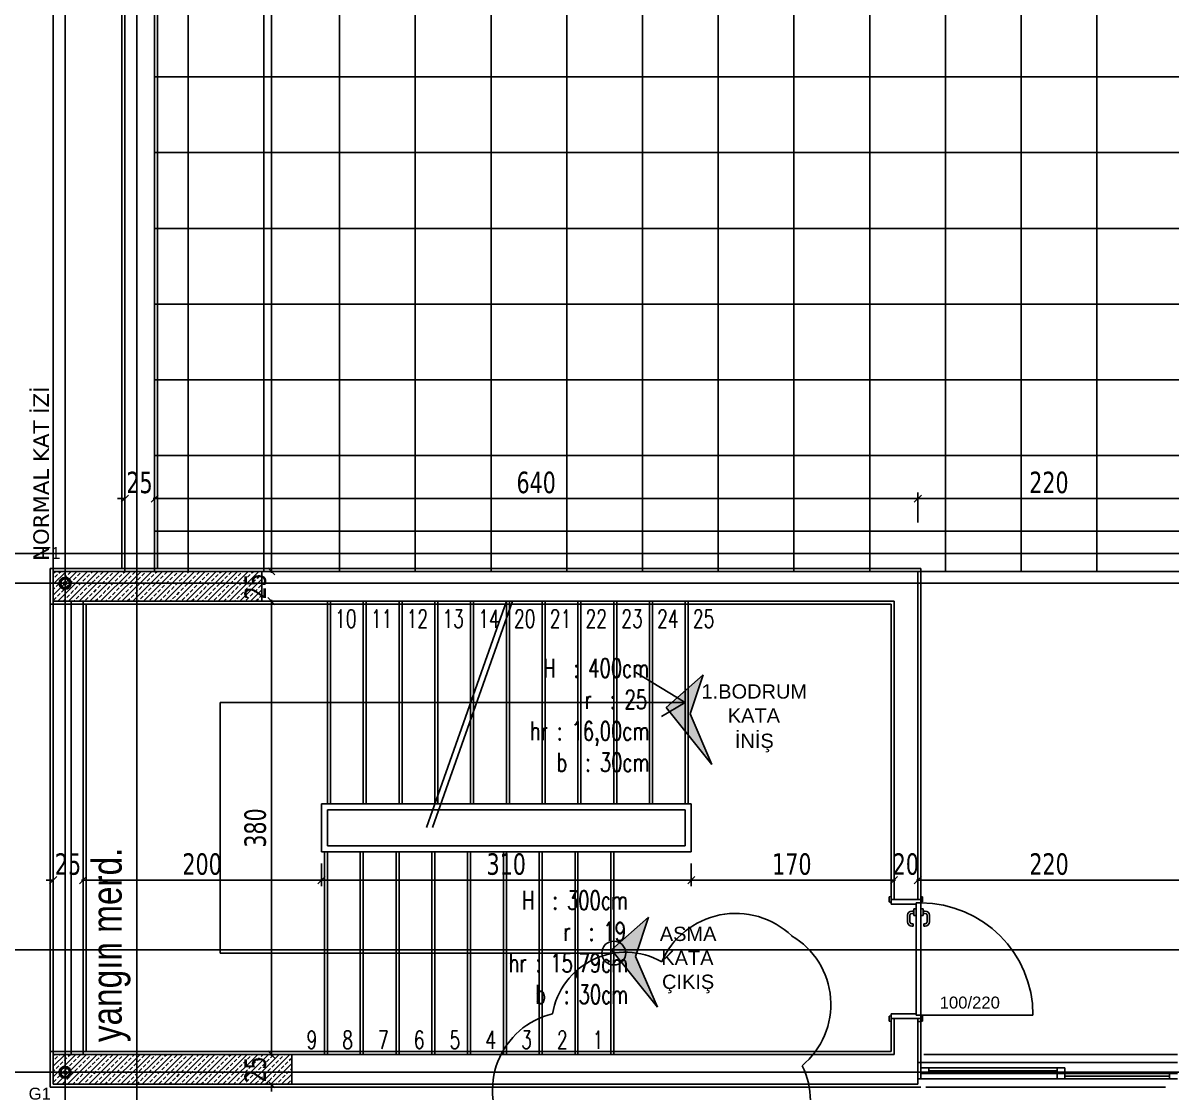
# Model space of a CAD drawing. Header units: millimetres. Extents: x 43168.9 to 43194.6, y -25545.1 to -25543.4.
# Drawn here: x 43171.5268 to 43171.7193, y -25544.5522 to -25544.373 of the extents above; entities that cross this region are included whole.
import ezdxf
from ezdxf.enums import TextEntityAlignment as Align

# ---------------------------------------------------------------- set-up
doc = ezdxf.new("R2010")
doc.units = ezdxf.units.MM
doc.header["$LTSCALE"] = 200
for name, pattern in [('DASHDOT', [1, 0.5, -0.25, 0, -0.25]), ('DASHDOT2', [0.5, 0.25, -0.125, 0, -0.125]), ('DOT2', [0.125, 0, -0.125]), ('HIDDEN2', [0.1875, 0.125, -0.0625])]:
    doc.linetypes.add(name, pattern=pattern)
for name, color, linetype in [('aks_sgh', 5, 'DASHDOT2'), ('cam_sgh', 1, 'Continuous'), ('dograma_sgh', 43, 'Continuous'), ('duv_sgh', 4, 'Continuous'), ('gor-3_sgh', 191, 'Continuous'), ('gor-4_sgh', 17, 'Continuous'), ('izd-alt_sgh', 8, 'HIDDEN2'), ('izd.tas.ust_sgh', 213, 'DOT2'), ('kesitcizgisi_sgh', 22, 'Continuous'), ('kolon-b.a_sgh', 6, 'Continuous'), ('merdi_sgh', 3, 'Continuous'), ('olcuic_sgh', 183, 'Continuous'), ('poz_sgh', 12, 'Continuous'), ('sembol_sgh', 8, 'Continuous'), ('siva_sgh', 145, 'Continuous'), ('tarama-betonarme_sgh', 223, 'Continuous'), ('tarama-zemin_sgh', 197, 'Continuous'), ('yazi-genel_sgh', 7, 'Continuous'), ('yazi-mahal_sgh', 12, 'Continuous'), ('yazi-merdi_sgh', 9, 'Continuous')]:
    doc.layers.add(name, color=color, linetype=linetype)
doc.styles.add('1-200', font='arial.ttf', dxfattribs={"height": 60})
doc.styles.add('dim', font='VERDANA.TTF', dxfattribs={"width": 0.7})
doc.styles.add('text1', font='VERDANA.TTF')
doc.styles.add('text2', font='arial.ttf')
doc.styles.add('text3', font='simplex8.shx', dxfattribs={"width": 0.7})

msp = doc.modelspace()

# ---------------------------------------------------------------- hatches: boundary and pattern name
h = msp.add_hatch(color=256)
edge = h.paths.add_edge_path()
edge.add_arc((43171.53388, -25544.46692), 0.001, 0, 360)
edge = h.paths.add_edge_path(flags=16)
edge.add_arc((43171.53388, -25544.46692), 0.00075, 0, 360)
for points in [[(43171.64086, -25544.48227), (43171.63465, -25544.48775), (43171.64234, -25544.49732), (43171.63867, -25544.48883)], [(43171.6317, -25544.52291), (43171.62549, -25544.52839), (43171.63319, -25544.53797), (43171.62952, -25544.52947)]]:
    msp.add_hatch(color=251).paths.add_polyline_path(points)
h = msp.add_hatch(color=256)
edge = h.paths.add_edge_path()
edge.add_arc((43171.53388, -25544.54892), 0.001, 0, 360)
edge = h.paths.add_edge_path(flags=16)
edge.add_arc((43171.53388, -25544.54892), 0.00075, 0, 360)

# ---------------------------------------------------------------- linework, layer by layer
at = {"color": 0, "linetype": 'ByBlock', "lineweight": -2}
for p, q in [((43171.54328, -25544.45331), (43171.54448, -25544.45211)), ((43171.54948, -25544.45211), (43171.54828, -25544.45331)), ((43171.54948, -25544.45211), (43171.54828, -25544.45331)), ((43171.67748, -25544.45211), (43171.67628, -25544.45331)), ((43171.67628, -25544.45331), (43171.67748, -25544.45211)), ((43171.56786, -25544.46432), (43171.56906, -25544.46552)), ((43171.56786, -25544.46432), (43171.56906, -25544.46552)), ((43171.53408, -25544.46672), (43171.53368, -25544.46672)), ((43171.53368, -25544.46672), (43171.53368, -25544.46712)), ((43171.53408, -25544.46712), (43171.53408, -25544.46672)), ((43171.53368, -25544.46712), (43171.53408, -25544.46712)), ((43171.53395, -25544.46685), (43171.53381, -25544.46699)), ((43171.53395, -25544.46699), (43171.53381, -25544.46685)), ((43171.56906, -25544.47052), (43171.56786, -25544.46932)), ((43171.56906, -25544.47052), (43171.56786, -25544.46932)), ((43171.53128, -25544.5173), (43171.53248, -25544.5161)), ((43171.53748, -25544.5161), (43171.53628, -25544.5173)), ((43171.53748, -25544.5161), (43171.53628, -25544.5173)), ((43171.57748, -25544.5161), (43171.57628, -25544.5173)), ((43171.57628, -25544.5173), (43171.57748, -25544.5161)), ((43171.63948, -25544.5161), (43171.63828, -25544.5173)), ((43171.63828, -25544.5173), (43171.63948, -25544.5161)), ((43171.67228, -25544.5173), (43171.67348, -25544.5161)), ((43171.67228, -25544.5173), (43171.67348, -25544.5161)), ((43171.67748, -25544.5161), (43171.67628, -25544.5173)), ((43171.67748, -25544.5161), (43171.67628, -25544.5173)), ((43171.56786, -25544.54532), (43171.56906, -25544.54652)), ((43171.56786, -25544.54532), (43171.56906, -25544.54652)), ((43171.53408, -25544.54872), (43171.53368, -25544.54872)), ((43171.53368, -25544.54872), (43171.53368, -25544.54912)), ((43171.53368, -25544.54912), (43171.53408, -25544.54912)), ((43171.53395, -25544.54885), (43171.53381, -25544.54899)), ((43171.53395, -25544.54899), (43171.53381, -25544.54885)), ((43171.53408, -25544.54912), (43171.53408, -25544.54872)), ((43171.56906, -25544.55152), (43171.56786, -25544.55032))]:
    msp.add_line(p, q, dxfattribs=at)
at = {"color": 0}
for p, q in [((43171.64086, -25544.48227), (43171.63465, -25544.48775)), ((43171.63867, -25544.48883), (43171.64086, -25544.48227)), ((43171.63465, -25544.48775), (43171.64234, -25544.49732)), ((43171.64234, -25544.49732), (43171.63867, -25544.48883)), ((43171.6317, -25544.52291), (43171.62549, -25544.52839)), ((43171.62952, -25544.52947), (43171.6317, -25544.52291)), ((43171.62549, -25544.52839), (43171.63319, -25544.53797)), ((43171.63319, -25544.53797), (43171.62952, -25544.52947))]:
    msp.add_line(p, q, dxfattribs=at)
at = {"color": 0, "linetype": 'Continuous', "lineweight": -2}
for centre, radius in [((43171.53388, -25544.46692), 0.001), ((43171.53388, -25544.46692), 0.00075), ((43171.53388, -25544.54892), 0.001), ((43171.53388, -25544.54892), 0.00075)]:
    msp.add_circle(centre, radius, dxfattribs=at)
for centre, radius, start, end in [((43171.64634, -25544.53584), 0.01357, 46.3055, 156.3055), ((43171.64895, -25544.53754), 0.01334, 309.5758, 59.5758), ((43171.62781, -25544.54116), 0.01238, 60.4544, 170.4544), ((43171.61869, -25544.55188), 0.01314, 103.6214, 213.6214), ((43171.64625, -25544.55361), 0.01261, 277.3445, 27.3445)]:
    msp.add_arc(centre, radius, start, end)
at = {"layer": 'aks_sgh'}
for p, q in [((43171.53388, -25543.74092), (43171.53388, -25544.60992)), ((43171.54588, -25543.74092), (43171.54588, -25544.60992)), ((43172.26688, -25544.46192), (43171.46488, -25544.46192)), ((43172.26688, -25544.46692), (43171.46488, -25544.46692)), ((43172.26688, -25544.54892), (43171.46488, -25544.54892))]:
    msp.add_line(p, q, dxfattribs=at)
at = {"layer": 'cam_sgh'}
for p, q in [((43171.70021, -25544.54868), (43171.6787, -25544.54868)), ((43171.71906, -25544.54956), (43171.70154, -25544.54956))]:
    msp.add_line(p, q, dxfattribs=at)
at = {"layer": 'dograma_sgh'}
for p, q in [((43171.67208, -25544.51952), (43171.67238, -25544.51942)), ((43171.67208, -25544.51952), (43171.67208, -25544.52032)), ((43171.67208, -25544.52032), (43171.67238, -25544.52042)), ((43171.67238, -25544.51942), (43171.67238, -25544.52042)), ((43171.67238, -25544.51992), (43171.67738, -25544.51992)), ((43171.67238, -25544.52072), (43171.67238, -25544.51992)), ((43171.67658, -25544.52072), (43171.67238, -25544.52072)), ((43171.67658, -25544.52052), (43171.67738, -25544.52052)), ((43171.67658, -25544.53932), (43171.67658, -25544.52052)), ((43171.67708, -25544.52052), (43171.67658, -25544.52052)), ((43171.67658, -25544.52052), (43171.67658, -25544.52072)), ((43171.67738, -25544.52052), (43171.67708, -25544.52052)), ((43171.67768, -25544.51952), (43171.67738, -25544.51942)), ((43171.67738, -25544.51942), (43171.67738, -25544.52042)), ((43171.67738, -25544.51992), (43171.67738, -25544.52052)), ((43171.67768, -25544.52032), (43171.67738, -25544.52042)), ((43171.67738, -25544.52052), (43171.67738, -25544.53932)), ((43171.67768, -25544.51952), (43171.67768, -25544.52032)), ((43171.67514, -25544.52371), (43171.67514, -25544.52257)), ((43171.67554, -25544.52257), (43171.67554, -25544.52371)), ((43171.67584, -25544.52187), (43171.67618, -25544.52187)), ((43171.67618, -25544.52227), (43171.67584, -25544.52227)), ((43171.67658, -25544.52152), (43171.67618, -25544.52152)), ((43171.67618, -25544.52152), (43171.67618, -25544.52262)), ((43171.67618, -25544.52262), (43171.67658, -25544.52262)), ((43171.67738, -25544.52152), (43171.67778, -25544.52152)), ((43171.67778, -25544.52262), (43171.67738, -25544.52262)), ((43171.67778, -25544.52152), (43171.67778, -25544.52262)), ((43171.67812, -25544.52187), (43171.67778, -25544.52187)), ((43171.67778, -25544.52227), (43171.67812, -25544.52227)), ((43171.67842, -25544.52257), (43171.67842, -25544.52371)), ((43171.67882, -25544.52371), (43171.67882, -25544.52257)), ((43171.67584, -25544.52401), (43171.67608, -25544.52401)), ((43171.67608, -25544.52441), (43171.67584, -25544.52441)), ((43171.67608, -25544.52401), (43171.67608, -25544.52441)), ((43171.67812, -25544.52401), (43171.67788, -25544.52401)), ((43171.67788, -25544.52401), (43171.67788, -25544.52441)), ((43171.67788, -25544.52441), (43171.67812, -25544.52441)), ((43171.67208, -25544.53952), (43171.67238, -25544.53942)), ((43171.67208, -25544.54032), (43171.67208, -25544.53952)), ((43171.67658, -25544.53912), (43171.67238, -25544.53912)), ((43171.67238, -25544.53912), (43171.67238, -25544.53992)), ((43171.67238, -25544.54042), (43171.67238, -25544.53942)), ((43171.67238, -25544.53992), (43171.67738, -25544.53992)), ((43171.67658, -25544.53932), (43171.67658, -25544.53912)), ((43171.67738, -25544.53932), (43171.67658, -25544.53932)), ((43171.67708, -25544.53932), (43171.67658, -25544.53932)), ((43171.67738, -25544.53932), (43171.67708, -25544.53932)), ((43171.67738, -25544.53992), (43171.67738, -25544.53932)), ((43171.67768, -25544.53952), (43171.67738, -25544.53942)), ((43171.67738, -25544.54042), (43171.67738, -25544.53942)), ((43171.67768, -25544.54032), (43171.67768, -25544.53952)), ((43171.67208, -25544.54032), (43171.67238, -25544.54042)), ((43171.67768, -25544.54032), (43171.67738, -25544.54042)), ((43171.67688, -25544.54728), (43171.67737, -25544.54728)), ((43171.67688, -25544.55001), (43171.67688, -25544.54728)), ((43171.67737, -25544.54728), (43171.67737, -25544.55001)), ((43171.6787, -25544.54819), (43171.67737, -25544.54819)), ((43171.67737, -25544.54819), (43171.67737, -25544.5491)), ((43171.67737, -25544.5491), (43171.6787, -25544.5491)), ((43171.6787, -25544.5491), (43171.6787, -25544.54819)), ((43171.70154, -25544.54819), (43171.70021, -25544.54819)), ((43171.70021, -25544.54819), (43171.70021, -25544.5491)), ((43171.70021, -25544.5491), (43171.70154, -25544.5491)), ((43171.70154, -25544.5491), (43171.70021, -25544.5491)), ((43171.70021, -25544.5491), (43171.70021, -25544.55001)), ((43171.70154, -25544.5491), (43171.70154, -25544.54819)), ((43171.70154, -25544.55001), (43171.70154, -25544.5491)), ((43171.72039, -25544.5491), (43171.71906, -25544.5491)), ((43171.71906, -25544.5491), (43171.71906, -25544.55001)), ((43171.67737, -25544.55001), (43171.67688, -25544.55001)), ((43171.70021, -25544.55001), (43171.70154, -25544.55001)), ((43171.71906, -25544.55001), (43171.72039, -25544.55001))]:
    msp.add_line(p, q, dxfattribs=at)
at = {"layer": 'dograma_sgh', "color": 145}
msp.add_line((43171.69618, -25544.53932), (43171.67738, -25544.53932), dxfattribs=at)
msp.add_arc((43171.67738, -25544.53932), 0.0188, 0, 90, dxfattribs=at)
at = {"layer": 'dograma_sgh'}
for centre, radius, start, end in [((43171.67584, -25544.52257), 0.0007, 90, 180), ((43171.67584, -25544.52257), 0.0003, 90, 180), ((43171.67812, -25544.52257), 0.0007, 360, 90), ((43171.67812, -25544.52257), 0.0003, 360, 90), ((43171.67584, -25544.52371), 0.0007, 180, 270), ((43171.67584, -25544.52371), 0.0003, 180, 270), ((43171.67812, -25544.52371), 0.0003, 270, 360), ((43171.67812, -25544.52371), 0.0007, 270, 360)]:
    msp.add_arc(centre, radius, start, end, dxfattribs=at)
at = {"layer": 'duv_sgh'}
for p, q in [((43171.54388, -25544.34992), (43171.54388, -25544.46492)), ((43171.54888, -25544.34992), (43171.54888, -25544.46492)), ((43171.53188, -25544.46992), (43171.53188, -25544.46492)), ((43171.67688, -25544.46492), (43171.53188, -25544.46492)), ((43171.67688, -25544.51992), (43171.67688, -25544.46492)), ((43171.53688, -25544.46992), (43171.53188, -25544.46992)), ((43171.67288, -25544.46992), (43171.53688, -25544.46992)), ((43171.67288, -25544.51992), (43171.67288, -25544.46992)), ((43171.67238, -25544.51992), (43171.67738, -25544.51992)), ((43171.67238, -25544.53992), (43171.67738, -25544.53992)), ((43171.67288, -25544.54592), (43171.67288, -25544.53992)), ((43171.67688, -25544.54592), (43171.67688, -25544.53992)), ((43171.53188, -25544.55092), (43171.53188, -25544.54592)), ((43171.53688, -25544.54592), (43171.53188, -25544.54592)), ((43171.67288, -25544.54592), (43171.53688, -25544.54592)), ((43171.67688, -25544.54592), (43171.67688, -25544.55092)), ((43171.67688, -25544.54592), (43171.67688, -25544.54592)), ((43171.67688, -25544.55092), (43171.53188, -25544.55092))]:
    msp.add_line(p, q, dxfattribs=at)
at = {"layer": 'gor-3_sgh'}
for p, q in [((43171.53138, -25544.54542), (43171.53138, -25544.47042)), ((43171.53738, -25544.54542), (43171.53738, -25544.47042))]:
    msp.add_line(p, q, dxfattribs=at)
at = {"layer": 'gor-4_sgh'}
for p, q in [((43171.53388, -25544.46992), (43171.53388, -25544.54592)), ((43171.53488, -25544.46992), (43171.53488, -25544.54592)), ((43171.67754, -25544.54728), (43171.72039, -25544.54728)), ((43171.67788, -25544.54592), (43171.72039, -25544.54592)), ((43171.70021, -25544.54819), (43171.6787, -25544.54819)), ((43171.70021, -25544.5491), (43171.6787, -25544.5491)), ((43171.71906, -25544.5491), (43171.70154, -25544.5491)), ((43171.70021, -25544.55001), (43171.67723, -25544.55001)), ((43171.71839, -25544.55142), (43171.67821, -25544.55142)), ((43171.71906, -25544.55001), (43171.70154, -25544.55001))]:
    msp.add_line(p, q, dxfattribs=at)
at = {"layer": 'izd-alt_sgh'}
for p, q in [((43171.53188, -25544.46992), (43171.53188, -25544.54592)), ((43171.53688, -25544.46992), (43171.53688, -25544.54592)), ((43171.57838, -25544.50392), (43171.57838, -25544.46992)), ((43171.58438, -25544.50392), (43171.58438, -25544.46992)), ((43171.59038, -25544.50392), (43171.59038, -25544.46992)), ((43171.59638, -25544.50392), (43171.59638, -25544.46992)), ((43171.60238, -25544.50392), (43171.60238, -25544.46992)), ((43171.60838, -25544.50392), (43171.60838, -25544.46992)), ((43171.61438, -25544.50392), (43171.61438, -25544.46992)), ((43171.62038, -25544.50392), (43171.62038, -25544.46992)), ((43171.62638, -25544.50392), (43171.62638, -25544.46992)), ((43171.63238, -25544.50392), (43171.63238, -25544.46992)), ((43171.63838, -25544.50392), (43171.63838, -25544.46992)), ((43171.57738, -25544.54592), (43171.57738, -25544.51192)), ((43171.58338, -25544.54592), (43171.58338, -25544.51192)), ((43171.58938, -25544.54592), (43171.58938, -25544.51192)), ((43171.59538, -25544.54592), (43171.59538, -25544.51192)), ((43171.60138, -25544.54592), (43171.60138, -25544.51192)), ((43171.60738, -25544.54592), (43171.60738, -25544.51192)), ((43171.61338, -25544.54592), (43171.61338, -25544.51192)), ((43171.61938, -25544.54592), (43171.61938, -25544.51192)), ((43171.62538, -25544.54592), (43171.62538, -25544.51192))]:
    msp.add_line(p, q, dxfattribs=at)
at = {"layer": 'izd.tas.ust_sgh', "ltscale": 0.5}
msp.add_line((43171.53188, -25544.46492), (43171.53188, -25543.86693), dxfattribs=at)
at = {"layer": 'kesitcizgisi_sgh', "linetype": 'DASHDOT'}
msp.add_line((43171.50963, -25544.52837), (43172.22213, -25544.52837), dxfattribs=at)
at = {"layer": 'kolon-b.a_sgh'}
for p, q in [((43171.53188, -25544.46492), (43171.56688, -25544.46492)), ((43171.53188, -25544.46992), (43171.53188, -25544.46492)), ((43171.56688, -25544.46492), (43171.56688, -25544.46992)), ((43171.56688, -25544.46992), (43171.53188, -25544.46992)), ((43171.53188, -25544.54592), (43171.57188, -25544.54592)), ((43171.53188, -25544.55092), (43171.53188, -25544.54592)), ((43171.57188, -25544.54592), (43171.57188, -25544.55092)), ((43171.57188, -25544.55092), (43171.53188, -25544.55092))]:
    msp.add_line(p, q, dxfattribs=at)
at = {"layer": 'merdi_sgh'}
for p, q in [((43171.57788, -25544.50392), (43171.57788, -25544.46992)), ((43171.58388, -25544.50392), (43171.58388, -25544.46992)), ((43171.58988, -25544.50392), (43171.58988, -25544.46992)), ((43171.59588, -25544.50392), (43171.59588, -25544.46992)), ((43171.60188, -25544.50392), (43171.60188, -25544.46992)), ((43171.60788, -25544.50392), (43171.60788, -25544.46992)), ((43171.61388, -25544.50392), (43171.61388, -25544.46992)), ((43171.61988, -25544.50392), (43171.61988, -25544.46992)), ((43171.62588, -25544.50392), (43171.62588, -25544.46992)), ((43171.63188, -25544.50392), (43171.63188, -25544.46992)), ((43171.63788, -25544.50392), (43171.63788, -25544.46992)), ((43171.57788, -25544.54592), (43171.57788, -25544.51192)), ((43171.58388, -25544.54592), (43171.58388, -25544.51192)), ((43171.58988, -25544.54592), (43171.58988, -25544.51192)), ((43171.59588, -25544.54592), (43171.59588, -25544.51192)), ((43171.60188, -25544.54592), (43171.60188, -25544.51192)), ((43171.60788, -25544.54592), (43171.60788, -25544.51192)), ((43171.61388, -25544.54592), (43171.61388, -25544.51192)), ((43171.61988, -25544.54592), (43171.61988, -25544.51192)), ((43171.62588, -25544.54592), (43171.62588, -25544.51192))]:
    msp.add_line(p, q, dxfattribs=at)
at = {"layer": 'merdi_sgh', "color": 43}
for p, q in [((43171.57688, -25544.50392), (43171.57688, -25544.51192)), ((43171.63288, -25544.50392), (43171.57688, -25544.50392)), ((43171.57788, -25544.51092), (43171.57788, -25544.50492)), ((43171.63188, -25544.50492), (43171.57788, -25544.50492)), ((43171.63188, -25544.50492), (43171.63788, -25544.50492)), ((43171.63288, -25544.50392), (43171.63888, -25544.50392)), ((43171.63788, -25544.50492), (43171.63788, -25544.51092)), ((43171.63888, -25544.50392), (43171.63888, -25544.51192)), ((43171.57788, -25544.51092), (43171.63188, -25544.51092)), ((43171.63788, -25544.51092), (43171.63188, -25544.51092)), ((43171.57688, -25544.51192), (43171.63288, -25544.51192)), ((43171.63888, -25544.51192), (43171.63288, -25544.51192))]:
    msp.add_line(p, q, dxfattribs=at)
at = {"layer": 'olcuic_sgh'}
for p, q in [((43171.56846, -25543.83967), (43171.56846, -25544.46517)), ((43171.54388, -25544.45271), (43171.54268, -25544.45271)), ((43171.54388, -25544.45671), (43171.54388, -25544.45171)), ((43171.67713, -25544.45271), (43171.54863, -25544.45271)), ((43171.54888, -25544.45671), (43171.54888, -25544.45171)), ((43171.54888, -25544.45671), (43171.54888, -25544.45171)), ((43171.54888, -25544.45271), (43171.55008, -25544.45271)), ((43171.72113, -25544.45271), (43171.67663, -25544.45271)), ((43171.67688, -25544.45671), (43171.67688, -25544.45171)), ((43171.67688, -25544.45671), (43171.67688, -25544.45171)), ((43171.56846, -25544.46492), (43171.56846, -25544.46372)), ((43171.56846, -25544.46492), (43171.56946, -25544.46492)), ((43171.56846, -25544.46492), (43171.56946, -25544.46492)), ((43171.56846, -25544.46967), (43171.56846, -25544.54617)), ((43171.56846, -25544.46992), (43171.56946, -25544.46992)), ((43171.56846, -25544.46992), (43171.56946, -25544.46992)), ((43171.56846, -25544.46992), (43171.56846, -25544.47112)), ((43171.53188, -25544.51392), (43171.53188, -25544.5177)), ((43171.53688, -25544.51392), (43171.53688, -25544.5177)), ((43171.53688, -25544.51392), (43171.53688, -25544.5177)), ((43171.57688, -25544.51392), (43171.57688, -25544.5177)), ((43171.57688, -25544.51392), (43171.57688, -25544.5177)), ((43171.63888, -25544.51392), (43171.63888, -25544.5177)), ((43171.63888, -25544.51392), (43171.63888, -25544.5177)), ((43171.53188, -25544.5167), (43171.53068, -25544.5167)), ((43171.57713, -25544.5167), (43171.53663, -25544.5167)), ((43171.53688, -25544.5167), (43171.53808, -25544.5167)), ((43171.63913, -25544.5167), (43171.57663, -25544.5167)), ((43171.67313, -25544.5167), (43171.63863, -25544.5167)), ((43171.67288, -25544.5167), (43171.67168, -25544.5167)), ((43171.67288, -25544.51792), (43171.67288, -25544.5157)), ((43171.67288, -25544.51792), (43171.67288, -25544.5157)), ((43171.72117, -25544.5167), (43171.67663, -25544.5167)), ((43171.67688, -25544.51792), (43171.67688, -25544.5157)), ((43171.67688, -25544.51792), (43171.67688, -25544.5157)), ((43171.67688, -25544.5167), (43171.67808, -25544.5167)), ((43171.56846, -25544.54592), (43171.56846, -25544.54472)), ((43171.56846, -25544.54592), (43171.56946, -25544.54592)), ((43171.56846, -25544.54592), (43171.56946, -25544.54592)), ((43171.56846, -25544.55092), (43171.56946, -25544.55092)), ((43171.56846, -25544.55092), (43171.56846, -25544.55212))]:
    msp.add_line(p, q, dxfattribs=at)
at = {"layer": 'sembol_sgh'}
for p, q in [((43171.60788, -25544.46992), (43171.59448, -25544.50788)), ((43171.60888, -25544.46992), (43171.59548, -25544.50788)), ((43171.6296, -25544.4819), (43171.63788, -25544.48692)), ((43171.55988, -25544.48692), (43171.55988, -25544.52892)), ((43171.63188, -25544.48692), (43171.55988, -25544.48692)), ((43171.63188, -25544.48692), (43171.63788, -25544.48692)), ((43171.63788, -25544.48692), (43171.63388, -25544.48923)), ((43171.55988, -25544.52892), (43171.62588, -25544.52892))]:
    msp.add_line(p, q, dxfattribs=at)
msp.add_circle((43171.62588, -25544.52892), 0.002, dxfattribs=at)
at = {"layer": 'siva_sgh'}
for p, q in [((43171.54338, -25544.46442), (43171.54338, -25543.89792)), ((43171.54938, -25544.46442), (43171.54938, -25544.35042)), ((43171.67738, -25544.46442), (43171.53138, -25544.46442)), ((43171.53138, -25544.46442), (43171.53138, -25544.47042)), ((43171.67738, -25544.46442), (43171.54938, -25544.46442)), ((43171.67738, -25544.51992), (43171.67738, -25544.46442)), ((43171.67738, -25544.51992), (43171.67738, -25544.46442)), ((43171.53138, -25544.47042), (43171.67238, -25544.47042)), ((43171.53738, -25544.54542), (43171.53738, -25544.47042)), ((43171.53738, -25544.47042), (43171.67238, -25544.47042)), ((43171.67238, -25544.47042), (43171.67238, -25544.51992)), ((43171.67238, -25544.47042), (43171.67238, -25544.51992)), ((43171.67238, -25544.51992), (43171.67258, -25544.51992)), ((43171.67258, -25544.51992), (43171.67258, -25544.51992)), ((43171.67718, -25544.51992), (43171.67738, -25544.51992)), ((43171.67258, -25544.53992), (43171.67238, -25544.53992)), ((43171.67238, -25544.53992), (43171.67238, -25544.54542)), ((43171.67238, -25544.53992), (43171.67238, -25544.54542)), ((43171.67738, -25544.54592), (43171.67738, -25544.53992)), ((43171.67738, -25544.54042), (43171.67688, -25544.54042)), ((43171.67738, -25544.54728), (43171.67738, -25544.54042)), ((43171.67238, -25544.54542), (43171.53138, -25544.54542)), ((43171.53138, -25544.54542), (43171.53138, -25544.55142)), ((43171.67238, -25544.54542), (43171.53738, -25544.54542)), ((43171.53138, -25544.55142), (43171.67738, -25544.55142)), ((43171.67738, -25544.55142), (43171.67738, -25544.55142))]:
    msp.add_line(p, q, dxfattribs=at)
at = {"layer": 'tarama-betonarme_sgh'}
for p, q in [((43171.53188, -25544.46529), (43171.53225, -25544.46492)), ((43171.53188, -25544.46708), (43171.53404, -25544.46492)), ((43171.53188, -25544.46888), (43171.53584, -25544.46492)), ((43171.53188, -25544.46618), (43171.53193, -25544.46613)), ((43171.53216, -25544.46591), (43171.5326, -25544.46546)), ((43171.53263, -25544.46992), (43171.53763, -25544.46492)), ((43171.53283, -25544.46523), (43171.53314, -25544.46492)), ((43171.53305, -25544.46681), (43171.5335, -25544.46636)), ((43171.53373, -25544.46613), (43171.53418, -25544.46568)), ((43171.5344, -25544.46546), (43171.53485, -25544.46501)), ((43171.53443, -25544.46992), (43171.53943, -25544.46492)), ((43171.53462, -25544.46703), (43171.53507, -25544.46658)), ((43171.5353, -25544.46636), (43171.53575, -25544.46591)), ((43171.53597, -25544.46568), (43171.53642, -25544.46523)), ((43171.5362, -25544.46725), (43171.53665, -25544.46681)), ((43171.53623, -25544.46992), (43171.54123, -25544.46492)), ((43171.53665, -25544.46501), (43171.53674, -25544.46492)), ((43171.53687, -25544.46658), (43171.53732, -25544.46613)), ((43171.53754, -25544.46591), (43171.53799, -25544.46546)), ((43171.53802, -25544.46992), (43171.54302, -25544.46492)), ((43171.53822, -25544.46523), (43171.53853, -25544.46492)), ((43171.53844, -25544.46681), (43171.53889, -25544.46636)), ((43171.53911, -25544.46613), (43171.53956, -25544.46568)), ((43171.53979, -25544.46546), (43171.54024, -25544.46501)), ((43171.53982, -25544.46992), (43171.54482, -25544.46492)), ((43171.54001, -25544.46703), (43171.54046, -25544.46658)), ((43171.54069, -25544.46636), (43171.54114, -25544.46591)), ((43171.54136, -25544.46568), (43171.54181, -25544.46523)), ((43171.54158, -25544.46725), (43171.54203, -25544.46681)), ((43171.54161, -25544.46992), (43171.54661, -25544.46492)), ((43171.54203, -25544.46501), (43171.54212, -25544.46492)), ((43171.54226, -25544.46658), (43171.54271, -25544.46613)), ((43171.54293, -25544.46591), (43171.54338, -25544.46546)), ((43171.54341, -25544.46992), (43171.54841, -25544.46492)), ((43171.54361, -25544.46523), (43171.54392, -25544.46492)), ((43171.54383, -25544.46681), (43171.54428, -25544.46636)), ((43171.5445, -25544.46613), (43171.54495, -25544.46568)), ((43171.54518, -25544.46546), (43171.54563, -25544.46501)), ((43171.54521, -25544.46992), (43171.55021, -25544.46492)), ((43171.5454, -25544.46703), (43171.54585, -25544.46658)), ((43171.54607, -25544.46636), (43171.54652, -25544.46591)), ((43171.54675, -25544.46568), (43171.5472, -25544.46523)), ((43171.54697, -25544.46725), (43171.54742, -25544.46681)), ((43171.547, -25544.46992), (43171.552, -25544.46492)), ((43171.54742, -25544.46501), (43171.54751, -25544.46492)), ((43171.54765, -25544.46658), (43171.5481, -25544.46613)), ((43171.54832, -25544.46591), (43171.54877, -25544.46546)), ((43171.5488, -25544.46992), (43171.5538, -25544.46492)), ((43171.54899, -25544.46523), (43171.54931, -25544.46492)), ((43171.54922, -25544.46681), (43171.54967, -25544.46636)), ((43171.54989, -25544.46613), (43171.55034, -25544.46568)), ((43171.55056, -25544.46546), (43171.55101, -25544.46501)), ((43171.55059, -25544.46992), (43171.55559, -25544.46492)), ((43171.55079, -25544.46703), (43171.55124, -25544.46658)), ((43171.55146, -25544.46636), (43171.55191, -25544.46591)), ((43171.55214, -25544.46568), (43171.55259, -25544.46523)), ((43171.55236, -25544.46725), (43171.55281, -25544.46681)), ((43171.55239, -25544.46992), (43171.55739, -25544.46492)), ((43171.55281, -25544.46501), (43171.5529, -25544.46492)), ((43171.55303, -25544.46658), (43171.55348, -25544.46613)), ((43171.55371, -25544.46591), (43171.55416, -25544.46546)), ((43171.55419, -25544.46992), (43171.55919, -25544.46492)), ((43171.55438, -25544.46523), (43171.5547, -25544.46492)), ((43171.55461, -25544.46681), (43171.55505, -25544.46636)), ((43171.55528, -25544.46613), (43171.55573, -25544.46568)), ((43171.55595, -25544.46546), (43171.5564, -25544.46501)), ((43171.55598, -25544.46992), (43171.56098, -25544.46492)), ((43171.55618, -25544.46703), (43171.55663, -25544.46658)), ((43171.55685, -25544.46636), (43171.5573, -25544.46591)), ((43171.55752, -25544.46568), (43171.55797, -25544.46523)), ((43171.55775, -25544.46725), (43171.5582, -25544.46681)), ((43171.55778, -25544.46992), (43171.56278, -25544.46492)), ((43171.5582, -25544.46501), (43171.55829, -25544.46492)), ((43171.55842, -25544.46658), (43171.55887, -25544.46613)), ((43171.5591, -25544.46591), (43171.55955, -25544.46546)), ((43171.55957, -25544.46992), (43171.56457, -25544.46492)), ((43171.55977, -25544.46523), (43171.56008, -25544.46492)), ((43171.55999, -25544.46681), (43171.56044, -25544.46636)), ((43171.56067, -25544.46613), (43171.56112, -25544.46568)), ((43171.56134, -25544.46546), (43171.56179, -25544.46501)), ((43171.56137, -25544.46992), (43171.56637, -25544.46492)), ((43171.56157, -25544.46703), (43171.56201, -25544.46658)), ((43171.56224, -25544.46636), (43171.56269, -25544.46591)), ((43171.56291, -25544.46568), (43171.56336, -25544.46523)), ((43171.56314, -25544.46725), (43171.56359, -25544.46681)), ((43171.56317, -25544.46992), (43171.56688, -25544.46621)), ((43171.56359, -25544.46501), (43171.56368, -25544.46492)), ((43171.56381, -25544.46658), (43171.56426, -25544.46613)), ((43171.56448, -25544.46591), (43171.56493, -25544.46546)), ((43171.56516, -25544.46523), (43171.56547, -25544.46492)), ((43171.56538, -25544.46681), (43171.56583, -25544.46636)), ((43171.56606, -25544.46613), (43171.5665, -25544.46568)), ((43171.56673, -25544.46546), (43171.56688, -25544.46531)), ((43171.53188, -25544.46798), (43171.53216, -25544.4677)), ((43171.53238, -25544.46748), (43171.53283, -25544.46703)), ((43171.5326, -25544.46905), (43171.53305, -25544.4686)), ((43171.53328, -25544.46838), (43171.53373, -25544.46793)), ((43171.53395, -25544.4677), (43171.5344, -25544.46725)), ((43171.53485, -25544.4686), (43171.5353, -25544.46815)), ((43171.53552, -25544.46793), (43171.53597, -25544.46748)), ((43171.53642, -25544.46883), (43171.53687, -25544.46838)), ((43171.53709, -25544.46815), (43171.53754, -25544.4677)), ((43171.53777, -25544.46748), (43171.53822, -25544.46703)), ((43171.53799, -25544.46905), (43171.53844, -25544.4686)), ((43171.53867, -25544.46838), (43171.53911, -25544.46793)), ((43171.53934, -25544.4677), (43171.53979, -25544.46725)), ((43171.54024, -25544.4686), (43171.54069, -25544.46815)), ((43171.54091, -25544.46793), (43171.54136, -25544.46748)), ((43171.54181, -25544.46883), (43171.54226, -25544.46838)), ((43171.54248, -25544.46815), (43171.54293, -25544.4677)), ((43171.54316, -25544.46748), (43171.54361, -25544.46703)), ((43171.54338, -25544.46905), (43171.54383, -25544.4686)), ((43171.54405, -25544.46838), (43171.5445, -25544.46793)), ((43171.54473, -25544.4677), (43171.54518, -25544.46725)), ((43171.54563, -25544.4686), (43171.54607, -25544.46815)), ((43171.5463, -25544.46793), (43171.54675, -25544.46748)), ((43171.5472, -25544.46883), (43171.54765, -25544.46838)), ((43171.54787, -25544.46815), (43171.54832, -25544.4677)), ((43171.54854, -25544.46748), (43171.54899, -25544.46703)), ((43171.54877, -25544.46905), (43171.54922, -25544.4686)), ((43171.54944, -25544.46838), (43171.54989, -25544.46793)), ((43171.55012, -25544.4677), (43171.55056, -25544.46725)), ((43171.55101, -25544.4686), (43171.55146, -25544.46815)), ((43171.55169, -25544.46793), (43171.55214, -25544.46748)), ((43171.55259, -25544.46883), (43171.55303, -25544.46838)), ((43171.55326, -25544.46815), (43171.55371, -25544.4677)), ((43171.55393, -25544.46748), (43171.55438, -25544.46703)), ((43171.55416, -25544.46905), (43171.55461, -25544.4686)), ((43171.55483, -25544.46838), (43171.55528, -25544.46793)), ((43171.5555, -25544.4677), (43171.55595, -25544.46725)), ((43171.5564, -25544.4686), (43171.55685, -25544.46815)), ((43171.55708, -25544.46793), (43171.55752, -25544.46748)), ((43171.55797, -25544.46883), (43171.55842, -25544.46838)), ((43171.55865, -25544.46815), (43171.5591, -25544.4677)), ((43171.55932, -25544.46748), (43171.55977, -25544.46703)), ((43171.55955, -25544.46905), (43171.55999, -25544.4686)), ((43171.56022, -25544.46838), (43171.56067, -25544.46793)), ((43171.56089, -25544.4677), (43171.56134, -25544.46725)), ((43171.56179, -25544.4686), (43171.56224, -25544.46815)), ((43171.56246, -25544.46793), (43171.56291, -25544.46748)), ((43171.56336, -25544.46883), (43171.56381, -25544.46838)), ((43171.56404, -25544.46815), (43171.56448, -25544.4677)), ((43171.56471, -25544.46748), (43171.56516, -25544.46703)), ((43171.56493, -25544.46905), (43171.56538, -25544.4686)), ((43171.56496, -25544.46992), (43171.56688, -25544.468)), ((43171.56561, -25544.46838), (43171.56606, -25544.46793)), ((43171.56628, -25544.4677), (43171.56673, -25544.46725)), ((43171.53193, -25544.46972), (43171.53238, -25544.46928)), ((43171.53353, -25544.46992), (43171.53395, -25544.4695)), ((43171.53418, -25544.46928), (43171.53462, -25544.46883)), ((43171.53533, -25544.46992), (43171.53552, -25544.46972)), ((43171.53575, -25544.4695), (43171.5362, -25544.46905)), ((43171.53732, -25544.46972), (43171.53777, -25544.46928)), ((43171.53892, -25544.46992), (43171.53934, -25544.4695)), ((43171.53956, -25544.46928), (43171.54001, -25544.46883)), ((43171.54072, -25544.46992), (43171.54091, -25544.46972)), ((43171.54114, -25544.4695), (43171.54158, -25544.46905)), ((43171.54271, -25544.46972), (43171.54316, -25544.46928)), ((43171.54431, -25544.46992), (43171.54473, -25544.4695)), ((43171.54495, -25544.46928), (43171.5454, -25544.46883)), ((43171.5461, -25544.46992), (43171.5463, -25544.46972)), ((43171.54652, -25544.4695), (43171.54697, -25544.46905)), ((43171.5481, -25544.46972), (43171.54854, -25544.46928)), ((43171.5497, -25544.46992), (43171.55012, -25544.4695)), ((43171.55034, -25544.46928), (43171.55079, -25544.46883)), ((43171.55149, -25544.46992), (43171.55169, -25544.46972)), ((43171.55191, -25544.4695), (43171.55236, -25544.46905)), ((43171.55348, -25544.46972), (43171.55393, -25544.46928)), ((43171.55508, -25544.46992), (43171.5555, -25544.4695)), ((43171.55573, -25544.46928), (43171.55618, -25544.46883)), ((43171.55688, -25544.46992), (43171.55708, -25544.46972)), ((43171.5573, -25544.4695), (43171.55775, -25544.46905)), ((43171.55887, -25544.46972), (43171.55932, -25544.46928)), ((43171.56047, -25544.46992), (43171.56089, -25544.4695)), ((43171.56112, -25544.46928), (43171.56157, -25544.46883)), ((43171.56227, -25544.46992), (43171.56246, -25544.46972)), ((43171.56269, -25544.4695), (43171.56314, -25544.46905)), ((43171.56426, -25544.46972), (43171.56471, -25544.46928)), ((43171.56586, -25544.46992), (43171.56628, -25544.4695)), ((43171.5665, -25544.46928), (43171.56688, -25544.4689)), ((43171.56676, -25544.46992), (43171.56688, -25544.4698)), ((43171.53188, -25544.54611), (43171.53207, -25544.54592)), ((43171.53188, -25544.5479), (43171.53386, -25544.54592)), ((43171.53188, -25544.5497), (43171.53566, -25544.54592)), ((43171.53188, -25544.54701), (43171.53193, -25544.54695)), ((43171.53216, -25544.54673), (43171.5326, -25544.54628)), ((43171.53246, -25544.55092), (43171.53746, -25544.54592)), ((43171.53283, -25544.54606), (43171.53297, -25544.54592)), ((43171.53305, -25544.54763), (43171.5335, -25544.54718)), ((43171.53373, -25544.54695), (43171.53418, -25544.54651)), ((43171.53425, -25544.55092), (43171.53925, -25544.54592)), ((43171.5344, -25544.54628), (43171.53476, -25544.54592)), ((43171.53462, -25544.54785), (43171.53507, -25544.5474)), ((43171.5353, -25544.54718), (43171.53575, -25544.54673)), ((43171.53597, -25544.54651), (43171.53642, -25544.54606)), ((43171.53605, -25544.55092), (43171.54105, -25544.54592)), ((43171.5362, -25544.54808), (43171.53665, -25544.54763)), ((43171.53687, -25544.5474), (43171.53732, -25544.54695)), ((43171.53754, -25544.54673), (43171.53799, -25544.54628)), ((43171.53784, -25544.55092), (43171.54284, -25544.54592)), ((43171.53822, -25544.54606), (43171.53835, -25544.54592)), ((43171.53844, -25544.54763), (43171.53889, -25544.54718)), ((43171.53911, -25544.54695), (43171.53956, -25544.54651)), ((43171.53964, -25544.55092), (43171.54464, -25544.54592)), ((43171.53979, -25544.54628), (43171.54015, -25544.54592)), ((43171.54001, -25544.54785), (43171.54046, -25544.5474)), ((43171.54069, -25544.54718), (43171.54114, -25544.54673)), ((43171.54136, -25544.54651), (43171.54181, -25544.54606)), ((43171.54144, -25544.55092), (43171.54644, -25544.54592)), ((43171.54158, -25544.54808), (43171.54203, -25544.54763)), ((43171.54226, -25544.5474), (43171.54271, -25544.54695)), ((43171.54293, -25544.54673), (43171.54338, -25544.54628)), ((43171.54323, -25544.55092), (43171.54823, -25544.54592)), ((43171.54361, -25544.54606), (43171.54374, -25544.54592)), ((43171.54383, -25544.54763), (43171.54428, -25544.54718)), ((43171.5445, -25544.54695), (43171.54495, -25544.54651)), ((43171.54503, -25544.55092), (43171.55003, -25544.54592)), ((43171.54518, -25544.54628), (43171.54554, -25544.54592)), ((43171.5454, -25544.54785), (43171.54585, -25544.5474)), ((43171.54607, -25544.54718), (43171.54652, -25544.54673)), ((43171.54675, -25544.54651), (43171.5472, -25544.54606)), ((43171.54682, -25544.55092), (43171.55182, -25544.54592)), ((43171.54697, -25544.54808), (43171.54742, -25544.54763)), ((43171.54765, -25544.5474), (43171.5481, -25544.54695)), ((43171.54832, -25544.54673), (43171.54877, -25544.54628)), ((43171.54862, -25544.55092), (43171.55362, -25544.54592)), ((43171.54899, -25544.54606), (43171.54913, -25544.54592)), ((43171.54922, -25544.54763), (43171.54967, -25544.54718)), ((43171.54989, -25544.54695), (43171.55034, -25544.54651)), ((43171.55042, -25544.55092), (43171.55542, -25544.54592)), ((43171.55056, -25544.54628), (43171.55093, -25544.54592)), ((43171.55079, -25544.54785), (43171.55124, -25544.5474)), ((43171.55146, -25544.54718), (43171.55191, -25544.54673)), ((43171.55214, -25544.54651), (43171.55259, -25544.54606)), ((43171.55221, -25544.55092), (43171.55721, -25544.54592)), ((43171.55236, -25544.54808), (43171.55281, -25544.54763)), ((43171.55303, -25544.5474), (43171.55348, -25544.54695)), ((43171.55371, -25544.54673), (43171.55416, -25544.54628)), ((43171.55401, -25544.55092), (43171.55901, -25544.54592)), ((43171.55438, -25544.54606), (43171.55452, -25544.54592)), ((43171.55461, -25544.54763), (43171.55505, -25544.54718)), ((43171.55528, -25544.54695), (43171.55573, -25544.54651)), ((43171.5558, -25544.55092), (43171.5608, -25544.54592)), ((43171.55595, -25544.54628), (43171.55631, -25544.54592)), ((43171.55618, -25544.54785), (43171.55663, -25544.5474)), ((43171.55685, -25544.54718), (43171.5573, -25544.54673)), ((43171.55752, -25544.54651), (43171.55797, -25544.54606)), ((43171.5576, -25544.55092), (43171.5626, -25544.54592)), ((43171.55775, -25544.54808), (43171.5582, -25544.54763)), ((43171.55842, -25544.5474), (43171.55887, -25544.54695)), ((43171.5591, -25544.54673), (43171.55955, -25544.54628)), ((43171.5594, -25544.55092), (43171.5644, -25544.54592)), ((43171.55977, -25544.54606), (43171.55991, -25544.54592)), ((43171.55999, -25544.54763), (43171.56044, -25544.54718)), ((43171.56067, -25544.54695), (43171.56112, -25544.54651)), ((43171.56119, -25544.55092), (43171.56619, -25544.54592)), ((43171.56134, -25544.54628), (43171.5617, -25544.54592)), ((43171.56157, -25544.54785), (43171.56201, -25544.5474)), ((43171.56224, -25544.54718), (43171.56269, -25544.54673)), ((43171.56291, -25544.54651), (43171.56336, -25544.54606)), ((43171.56299, -25544.55092), (43171.56799, -25544.54592)), ((43171.56314, -25544.54808), (43171.56359, -25544.54763)), ((43171.56381, -25544.5474), (43171.56426, -25544.54695)), ((43171.56448, -25544.54673), (43171.56493, -25544.54628)), ((43171.56478, -25544.55092), (43171.56978, -25544.54592)), ((43171.56516, -25544.54606), (43171.56529, -25544.54592)), ((43171.56538, -25544.54763), (43171.56583, -25544.54718)), ((43171.56606, -25544.54695), (43171.5665, -25544.54651)), ((43171.56658, -25544.55092), (43171.57158, -25544.54592)), ((43171.56673, -25544.54628), (43171.56709, -25544.54592)), ((43171.56695, -25544.54785), (43171.5674, -25544.5474)), ((43171.56763, -25544.54718), (43171.56808, -25544.54673)), ((43171.5683, -25544.54651), (43171.56875, -25544.54606)), ((43171.56838, -25544.55092), (43171.57188, -25544.54742)), ((43171.56853, -25544.54808), (43171.56897, -25544.54763)), ((43171.5692, -25544.5474), (43171.56965, -25544.54695)), ((43171.56987, -25544.54673), (43171.57032, -25544.54628)), ((43171.57055, -25544.54606), (43171.57068, -25544.54592)), ((43171.57077, -25544.54763), (43171.57122, -25544.54718)), ((43171.57144, -25544.54695), (43171.57188, -25544.54652)), ((43171.53188, -25544.5488), (43171.53216, -25544.54853)), ((43171.53238, -25544.5483), (43171.53283, -25544.54785)), ((43171.5326, -25544.54987), (43171.53305, -25544.54942)), ((43171.53328, -25544.5492), (43171.53373, -25544.54875)), ((43171.53395, -25544.54853), (43171.5344, -25544.54808)), ((43171.53485, -25544.54942), (43171.5353, -25544.54897)), ((43171.53552, -25544.54875), (43171.53597, -25544.5483)), ((43171.53642, -25544.54965), (43171.53687, -25544.5492)), ((43171.53709, -25544.54897), (43171.53754, -25544.54853)), ((43171.53777, -25544.5483), (43171.53822, -25544.54785)), ((43171.53799, -25544.54987), (43171.53844, -25544.54942)), ((43171.53867, -25544.5492), (43171.53911, -25544.54875)), ((43171.53934, -25544.54853), (43171.53979, -25544.54808)), ((43171.54024, -25544.54942), (43171.54069, -25544.54897)), ((43171.54091, -25544.54875), (43171.54136, -25544.5483)), ((43171.54181, -25544.54965), (43171.54226, -25544.5492)), ((43171.54248, -25544.54897), (43171.54293, -25544.54853)), ((43171.54316, -25544.5483), (43171.54361, -25544.54785)), ((43171.54338, -25544.54987), (43171.54383, -25544.54942)), ((43171.54405, -25544.5492), (43171.5445, -25544.54875)), ((43171.54473, -25544.54853), (43171.54518, -25544.54808)), ((43171.54563, -25544.54942), (43171.54607, -25544.54897)), ((43171.5463, -25544.54875), (43171.54675, -25544.5483)), ((43171.5472, -25544.54965), (43171.54765, -25544.5492)), ((43171.54787, -25544.54897), (43171.54832, -25544.54853)), ((43171.54854, -25544.5483), (43171.54899, -25544.54785)), ((43171.54877, -25544.54987), (43171.54922, -25544.54942)), ((43171.54944, -25544.5492), (43171.54989, -25544.54875)), ((43171.55012, -25544.54853), (43171.55056, -25544.54808)), ((43171.55101, -25544.54942), (43171.55146, -25544.54897)), ((43171.55169, -25544.54875), (43171.55214, -25544.5483)), ((43171.55259, -25544.54965), (43171.55303, -25544.5492)), ((43171.55326, -25544.54897), (43171.55371, -25544.54853)), ((43171.55393, -25544.5483), (43171.55438, -25544.54785)), ((43171.55416, -25544.54987), (43171.55461, -25544.54942)), ((43171.55483, -25544.5492), (43171.55528, -25544.54875)), ((43171.5555, -25544.54853), (43171.55595, -25544.54808)), ((43171.5564, -25544.54942), (43171.55685, -25544.54897)), ((43171.55708, -25544.54875), (43171.55752, -25544.5483)), ((43171.55797, -25544.54965), (43171.55842, -25544.5492)), ((43171.55865, -25544.54897), (43171.5591, -25544.54853)), ((43171.55932, -25544.5483), (43171.55977, -25544.54785)), ((43171.55955, -25544.54987), (43171.55999, -25544.54942)), ((43171.56022, -25544.5492), (43171.56067, -25544.54875)), ((43171.56089, -25544.54853), (43171.56134, -25544.54808)), ((43171.56179, -25544.54942), (43171.56224, -25544.54897)), ((43171.56246, -25544.54875), (43171.56291, -25544.5483)), ((43171.56336, -25544.54965), (43171.56381, -25544.5492)), ((43171.56404, -25544.54897), (43171.56448, -25544.54853)), ((43171.56471, -25544.5483), (43171.56516, -25544.54785)), ((43171.56493, -25544.54987), (43171.56538, -25544.54942)), ((43171.56561, -25544.5492), (43171.56606, -25544.54875)), ((43171.56628, -25544.54853), (43171.56673, -25544.54808)), ((43171.56718, -25544.54942), (43171.56763, -25544.54897)), ((43171.56785, -25544.54875), (43171.5683, -25544.5483)), ((43171.56875, -25544.54965), (43171.5692, -25544.5492)), ((43171.56942, -25544.54897), (43171.56987, -25544.54853)), ((43171.5701, -25544.5483), (43171.57055, -25544.54785)), ((43171.57017, -25544.55092), (43171.57188, -25544.54921)), ((43171.57032, -25544.54987), (43171.57077, -25544.54942)), ((43171.57099, -25544.5492), (43171.57144, -25544.54875)), ((43171.57167, -25544.54853), (43171.57188, -25544.54832)), ((43171.53193, -25544.55055), (43171.53238, -25544.5501)), ((43171.5335, -25544.55077), (43171.53395, -25544.55032)), ((43171.53418, -25544.5501), (43171.53462, -25544.54965)), ((43171.53515, -25544.55092), (43171.53552, -25544.55055)), ((43171.53575, -25544.55032), (43171.5362, -25544.54987)), ((43171.53695, -25544.55092), (43171.53709, -25544.55077)), ((43171.53732, -25544.55055), (43171.53777, -25544.5501)), ((43171.53889, -25544.55077), (43171.53934, -25544.55032)), ((43171.53956, -25544.5501), (43171.54001, -25544.54965)), ((43171.54054, -25544.55092), (43171.54091, -25544.55055)), ((43171.54114, -25544.55032), (43171.54158, -25544.54987)), ((43171.54233, -25544.55092), (43171.54248, -25544.55077)), ((43171.54271, -25544.55055), (43171.54316, -25544.5501)), ((43171.54428, -25544.55077), (43171.54473, -25544.55032)), ((43171.54495, -25544.5501), (43171.5454, -25544.54965)), ((43171.54593, -25544.55092), (43171.5463, -25544.55055)), ((43171.54652, -25544.55032), (43171.54697, -25544.54987)), ((43171.54772, -25544.55092), (43171.54787, -25544.55077)), ((43171.5481, -25544.55055), (43171.54854, -25544.5501)), ((43171.54967, -25544.55077), (43171.55012, -25544.55032)), ((43171.55034, -25544.5501), (43171.55079, -25544.54965)), ((43171.55131, -25544.55092), (43171.55169, -25544.55055)), ((43171.55191, -25544.55032), (43171.55236, -25544.54987)), ((43171.55311, -25544.55092), (43171.55326, -25544.55077)), ((43171.55348, -25544.55055), (43171.55393, -25544.5501)), ((43171.55505, -25544.55077), (43171.5555, -25544.55032)), ((43171.55573, -25544.5501), (43171.55618, -25544.54965)), ((43171.5567, -25544.55092), (43171.55708, -25544.55055)), ((43171.5573, -25544.55032), (43171.55775, -25544.54987)), ((43171.5585, -25544.55092), (43171.55865, -25544.55077)), ((43171.55887, -25544.55055), (43171.55932, -25544.5501)), ((43171.56044, -25544.55077), (43171.56089, -25544.55032)), ((43171.56112, -25544.5501), (43171.56157, -25544.54965)), ((43171.56209, -25544.55092), (43171.56246, -25544.55055)), ((43171.56269, -25544.55032), (43171.56314, -25544.54987)), ((43171.56389, -25544.55092), (43171.56404, -25544.55077)), ((43171.56426, -25544.55055), (43171.56471, -25544.5501)), ((43171.56583, -25544.55077), (43171.56628, -25544.55032)), ((43171.5665, -25544.5501), (43171.56695, -25544.54965)), ((43171.56748, -25544.55092), (43171.56785, -25544.55055)), ((43171.56808, -25544.55032), (43171.56853, -25544.54987)), ((43171.56927, -25544.55092), (43171.56942, -25544.55077)), ((43171.56965, -25544.55055), (43171.5701, -25544.5501)), ((43171.57122, -25544.55077), (43171.57167, -25544.55032))]:
    msp.add_line(p, q, dxfattribs=at)
at = {"layer": 'tarama-zemin_sgh'}
for p, q in [((43171.5672, -25544.46492), (43171.5672, -25543.83992)), ((43171.5799, -25544.46492), (43171.5799, -25543.83992)), ((43171.5926, -25544.46492), (43171.5926, -25543.83992)), ((43171.6053, -25544.46492), (43171.6053, -25543.83992)), ((43171.618, -25544.46492), (43171.618, -25543.83992)), ((43171.6307, -25544.46492), (43171.6307, -25543.83992)), ((43171.6434, -25544.46492), (43171.6434, -25543.83992)), ((43171.6561, -25544.46492), (43171.6561, -25543.83992)), ((43171.6688, -25544.46492), (43171.6688, -25543.83992)), ((43171.6815, -25544.46492), (43171.6815, -25543.83992)), ((43171.6942, -25544.46492), (43171.6942, -25543.83992)), ((43171.7069, -25544.46492), (43171.7069, -25543.83992)), ((43171.5545, -25544.46492), (43171.5545, -25544.35092)), ((43171.82088, -25544.382), (43171.54888, -25544.382)), ((43171.82088, -25544.3947), (43171.54888, -25544.3947)), ((43171.82088, -25544.4074), (43171.54888, -25544.4074)), ((43171.82088, -25544.4201), (43171.54888, -25544.4201)), ((43171.82088, -25544.4328), (43171.54888, -25544.4328)), ((43171.82088, -25544.4455), (43171.54888, -25544.4455)), ((43171.82088, -25544.4582), (43171.54888, -25544.4582)), ((43171.67688, -25544.46492), (43171.72088, -25544.46492))]:
    msp.add_line(p, q, dxfattribs=at)

# ---------------------------------------------------------------- texts
at = {"layer": 'aks_sgh', "style": '1-200'}
for s, p in [('F1', (43171.52982, -25544.46283)), ('G1', (43171.52776, -25544.5535))]:
    msp.add_text(s, height=0.002, rotation=0, dxfattribs=at).set_placement(p)
at = {"layer": 'olcuic_sgh', "color": 2, "style": 'dim', "width": 0.7}
for s, p in [('25', (43171.54416, -25544.4518)), ('640', (43171.60957, -25544.4518)), ('220', (43171.69555, -25544.4518)), ('25', (43171.53216, -25544.51579)), ('200', (43171.55355, -25544.51579)), ('310', (43171.60455, -25544.51579)), ('170', (43171.65245, -25544.51579)), ('20', (43171.67265, -25544.51579)), ('220', (43171.69557, -25544.51579))]:
    msp.add_text(s, height=0.0036, dxfattribs=at).set_placement(p)
for s, p in [('25', (43171.56755, -25544.46964)), ('380', (43171.56754, -25544.51125)), ('25', (43171.56755, -25544.55064))]:
    msp.add_text(s, height=0.0036, rotation=90, dxfattribs=at).set_placement(p)
at = {"layer": 'poz_sgh', "style": 'text2'}
msp.add_text('100/220', height=0.002, dxfattribs=at).set_placement((43171.68558, -25544.53822), align=Align.CENTER)
at = {"layer": 'yazi-genel_sgh', "style": 'text2'}
for s, p in [('1.BODRUM ', (43171.6406, -25544.48625)), ('KATA', (43171.645, -25544.49028)), ('İNİŞ', (43171.64619, -25544.49453)), ('ASMA ', (43171.6336, -25544.5269)), ('KATA', (43171.63385, -25544.53092)), ('ÇIKIŞ', (43171.63397, -25544.53494))]:
    msp.add_text(s, height=0.0024, dxfattribs=at).set_placement(p)
at = {"layer": 'yazi-mahal_sgh', "color": 252, "style": 'text2', "width": 0.8}
msp.add_text('yangın merd.', height=0.005, rotation=90, dxfattribs=at).set_placement((43171.54336, -25544.54385))
at = {"layer": 'yazi-merdi_sgh', "style": 'text1'}
msp.add_text('NORMAL KAT İZİ', height=0.0026, rotation=90, dxfattribs=at).set_placement((43171.53115, -25544.43394), align=Align.RIGHT)
at = {"layer": 'yazi-merdi_sgh', "style": 'text3', "width": 0.7}
for s, height, p in [('10', 0.003, (43171.57915, -25544.47436)), ('11', 0.003, (43171.58515, -25544.47436)), ('12', 0.003, (43171.59115, -25544.47436)), ('13', 0.003, (43171.59715, -25544.47436)), ('14', 0.003, (43171.60315, -25544.47436)), ('20', 0.003, (43171.60915, -25544.47436)), ('21', 0.003, (43171.61515, -25544.47436)), ('22', 0.003, (43171.62115, -25544.47436)), ('23', 0.003, (43171.62715, -25544.47436)), ('24', 0.003, (43171.63315, -25544.47436)), ('25', 0.003, (43171.63915, -25544.47436)), ('H  : 400cm', 0.00315, (43171.61404, -25544.48272)), ('r  : 25', 0.00315, (43171.62098, -25544.48798)), ('hr : 16,00cm', 0.00315, (43171.61181, -25544.49324)), ('b  : 30cm', 0.00315, (43171.61627, -25544.4985)), ('H  : 300cm', 0.00315, (43171.61048, -25544.52163)), ('r  : 19', 0.00315, (43171.61743, -25544.52689)), ('hr : 15,79cm', 0.00315, (43171.60825, -25544.53215)), ('b  : 30cm', 0.00315, (43171.6127, -25544.53742))]:
    msp.add_text(s, height=height, dxfattribs=at).set_placement(p)
for s, p in [('9', (43171.57615, -25544.54498)), ('8', (43171.58215, -25544.54498)), ('7', (43171.58815, -25544.54498)), ('6', (43171.59415, -25544.54498)), ('5', (43171.60015, -25544.54498)), ('4', (43171.60615, -25544.54498)), ('3', (43171.61215, -25544.54498)), ('2', (43171.61815, -25544.54498)), ('1', (43171.62415, -25544.54498))]:
    msp.add_text(s, height=0.003, dxfattribs=at).set_placement(p, align=Align.RIGHT)

doc.saveas('drawing.dxf')
